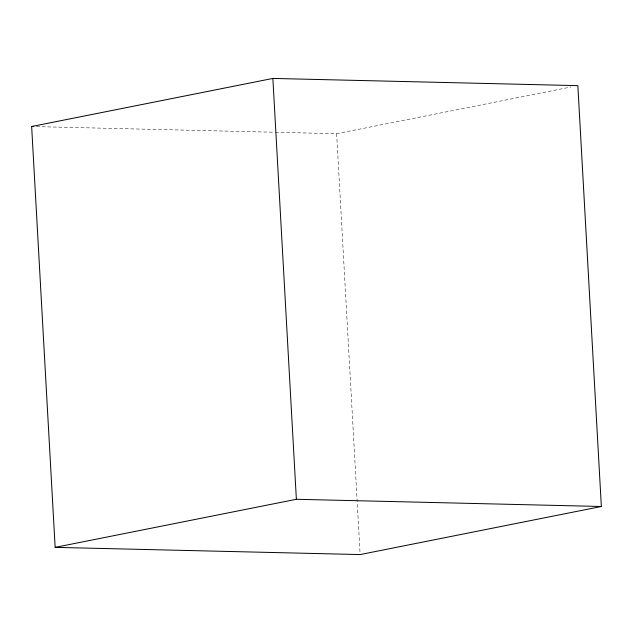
<?xml version="1.0" encoding="UTF-8"?>
<svg xmlns="http://www.w3.org/2000/svg" width="633" height="633" viewBox="0 0 633 633"><rect width="100%" height="100%" fill="white"/><g stroke="black" fill="none" stroke-linecap="round" stroke-linejoin="round"><path stroke-width="0.47" stroke-dasharray="3.17 2.37" d="M275.434 132.265L336.629 133.713L571.069 86.99M36.587 126.624L274.453 132.242M336.629 133.713L360.027 552.601"/><path stroke-width="0.95" d="M31.65 126.505L272.863 78.429L577.85 85.637L601.35 506.495L360.137 554.571L55.15 547.363L31.65 126.505L33.62 126.553M55.15 547.363L296.371 499.287L601.35 506.495M272.863 78.429L296.371 499.287"/></g></svg>
